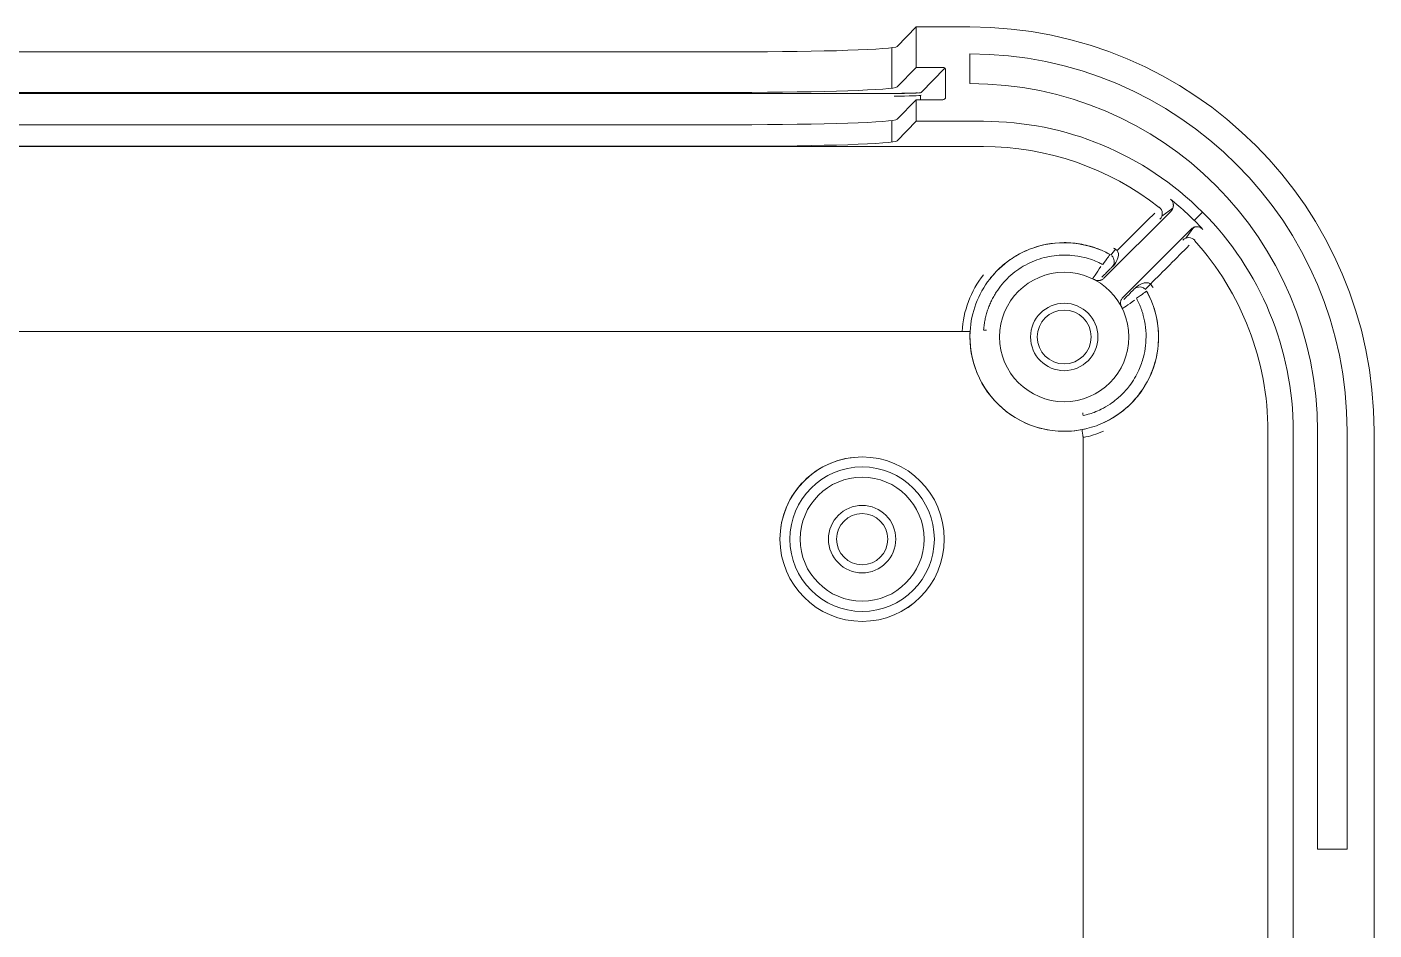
# Model space of a CAD drawing. Header units: millimetres. Extents: x -945 to 945, y -155 to 148.
# Drawn here: x 293 to 343, y 57.5 to 91 of the extents above; entities that cross this region are included whole.
import ezdxf

# ---------------------------------------------------------------- set-up
doc = ezdxf.new("R2010")
doc.units = ezdxf.units.MM
doc.header["$MEASUREMENT"] = 0
doc.layers.add('layer 1', color=7, linetype='Continuous')

msp = doc.modelspace()

# ---------------------------------------------------------------- linework, layer by layer
at = {"layer": 'layer 1', "color": 155, "lineweight": 18}
for points in [[(325.3186, 90.2693), (325.3186, 90.2693), (326.0217, 90.9923), (326.0217, 90.9923)], [(328.0217, 90.9923), (328.0217, 90.9923), (326.0217, 90.9923), (326.0217, 90.9923)], [(326.0217, 90.9923), (326.0217, 90.9923), (326.0217, 89.4914), (326.0217, 89.4914)], [(343.0217, 75.9923), (343.0217, 84.2765), (336.306, 90.9922), (328.0218, 90.9923)], [(266.7214, 90.0669), (266.7214, 90.0669), (319.322, 90.0669), (319.322, 90.0669)], [(319.322, 90.0669), (322.5565, 90.0669), (325.2088, 90.1564), (325.3186, 90.2693)], [(328.0217, 88.8923), (328.0217, 88.8923), (328.0217, 89.9923), (328.0217, 89.9923)], [(342.0217, 75.9923), (342.0217, 83.7242), (335.7537, 89.9922), (328.0218, 89.9923)], [(325.3186, 88.7684), (325.3186, 88.7684), (326.0217, 89.4914), (326.0217, 89.4914)], [(326.0217, 89.4914), (326.0217, 89.4914), (327.0205, 89.4914), (327.0205, 89.4914)], [(327.1204, 89.3913), (327.1204, 89.3913), (327.1193, 88.3907), (327.1193, 88.3907)], [(266.7214, 88.566), (266.7214, 88.566), (319.322, 88.566), (319.322, 88.566)], [(319.322, 88.566), (322.5565, 88.566), (325.2088, 88.6555), (325.3186, 88.7684)], [(325.215, 88.5294), (325.6071, 88.5294), (325.954, 88.5383), (326.0727, 88.5513)], [(340.9217, 75.9923), (340.9217, 83.1167), (335.1462, 88.8922), (328.0218, 88.8923)], [(325.215, 88.426), (325.7541, 88.426), (326.1961, 88.4409), (326.2144, 88.4597)], [(326.0217, 88.2906), (326.0217, 88.2906), (325.3186, 87.5676), (325.3186, 87.5676)], [(327.0191, 88.2906), (327.0191, 88.2906), (326.0217, 88.2906), (326.0217, 88.2906)], [(326.0217, 88.2906), (326.0217, 88.2906), (326.0217, 87.4923), (326.0217, 87.4923)], [(319.322, 87.3652), (322.5565, 87.3652), (325.2088, 87.4548), (325.3186, 87.5676)], [(319.322, 87.3652), (319.322, 87.3652), (266.7214, 87.3652), (266.7214, 87.3652)], [(326.0217, 87.4923), (326.0217, 87.4923), (325.3186, 86.7693), (325.3186, 86.7693)], [(326.0217, 87.4923), (326.0217, 87.4923), (328.5217, 87.4923), (328.5217, 87.4923)], [(319.322, 86.5669), (319.322, 86.5669), (266.7214, 86.5669), (266.7214, 86.5669)], [(319.322, 86.5669), (322.5565, 86.5669), (325.2088, 86.6564), (325.3186, 86.7693)], [(336.6625, 83.4842), (336.2906, 83.8883), (335.8891, 84.2642), (335.4614, 84.6087)], [(332.9916, 81.6693), (332.9916, 81.6693), (335.4852, 84.1628), (335.4852, 84.1628)], [(334.8798, 84.0908), (334.414, 83.6257), (333.9482, 83.1606), (333.4822, 82.6955)], [(336.2296, 83.493), (336.2296, 83.493), (333.6987, 80.9622), (333.6987, 80.9622)], [(333.2226, 82.5512), (333.2221, 82.5515), (333.2216, 82.5517), (333.2212, 82.552)], [(333.4822, 82.6955), (333.4439, 82.7333), (333.4003, 82.7659), (333.3532, 82.7921)], [(334.7232, 81.4542), (335.2027, 81.9343), (335.6823, 82.4144), (336.1618, 82.8945)], [(328.5217, 81.7985), (328.0521, 81.1945), (327.7757, 80.4627), (327.7289, 79.699)], [(328.0276, 79.6948), (328.0683, 80.397), (328.3268, 81.0852), (328.7586, 81.6405)], [(334.5307, 81.2594), (334.5302, 81.2601), (334.6188, 81.3497), (334.7232, 81.4542)], [(334.5814, 81.1917), (334.5812, 81.1922), (334.5809, 81.1926), (334.5807, 81.1931)], [(334.8229, 81.322), (334.796, 81.3704), (334.7624, 81.415), (334.7232, 81.4542)], [(333.6519, 80.5979), (333.6611, 80.5801), (333.6702, 80.5621), (333.679, 80.544)], [(258.3161, 79.699), (258.3161, 79.699), (327.7273, 79.699), (327.7273, 79.699)], [(327.7289, 79.699), (327.7283, 79.699), (327.7278, 79.699), (327.7273, 79.699)], [(332.8847, 76.2686), (332.6597, 76.1734), (332.4247, 76.1019), (332.1847, 76.0557)], [(332.228, 75.7635), (332.4844, 75.8139), (332.7348, 75.8905), (332.9754, 75.9923)], [(332.2285, 75.7586), (332.2285, 75.7601), (332.2283, 75.7619), (332.228, 75.7635)], [(332.2285, 75.7586), (332.2285, 75.7586), (332.2285, 39.226), (332.2285, 39.226)], [(340.0217, 75.9923), (340.0217, 75.9923), (340.0217, 38.9923), (340.0217, 38.9923)], [(340.9217, 60.4923), (340.9217, 60.4923), (340.9217, 75.9923), (340.9217, 75.9923)], [(342.0217, 75.9923), (342.0217, 75.9923), (342.0217, 60.4923), (342.0217, 60.4923)], [(343.0217, 38.9923), (343.0217, 38.9923), (343.0217, 75.9923), (343.0217, 75.9923)], [(340.9217, 60.4923), (340.9217, 60.4923), (342.0217, 60.4923), (342.0217, 60.4923)]]:
    msp.add_open_spline(points, degree=3, dxfattribs=at)
at = {"layer": 'layer 1', "color": 155, "lineweight": 13}
for points in [[(325.1217, 90.2227), (325.1217, 90.2227), (325.1217, 88.7218), (325.1217, 88.7218)], [(328.0217, 89.9923), (328.0217, 89.9923), (328.0217, 88.8923), (328.0217, 88.8923)], [(327.0917, 89.4616), (327.0917, 89.4616), (326.2142, 88.5594), (326.2142, 88.5594)], [(260.8284, 88.5259), (260.8284, 88.5259), (325.215, 88.5259), (325.215, 88.5259)], [(325.215, 88.5259), (325.752, 88.5259), (326.1931, 88.5407), (326.2142, 88.5594)], [(326.1816, 88.2906), (326.1816, 88.2906), (326.1816, 88.4519), (326.1816, 88.4519)], [(325.1217, 87.5211), (325.1217, 87.5211), (325.1217, 86.7227), (325.1217, 86.7227)], [(257.5217, 86.5529), (257.5217, 86.5529), (328.5217, 86.5529), (328.5217, 86.5529)], [(335.0431, 84.2988), (333.183, 85.7591), (330.8866, 86.5529), (328.5217, 86.5529)], [(335.5551, 84.2738), (335.5551, 84.2738), (335.1459, 83.9699), (335.1459, 83.9699)], [(336.3448, 83.8153), (336.3448, 83.8153), (336.6534, 84.124), (336.6534, 84.124)], [(336.0379, 83.1577), (336.0379, 83.1577), (336.3366, 83.5616), (336.3366, 83.5616)], [(339.0823, 75.9923), (339.0823, 78.6081), (338.1115, 81.1308), (336.358, 83.0718)], [(333.4224, 82.7471), (333.4224, 82.7471), (333.2561, 82.5295), (333.2561, 82.5295)], [(333.1526, 81.9463), (333.1526, 81.9463), (333.0785, 81.8722), (333.0785, 81.8722)], [(333.9015, 81.0488), (333.9015, 81.0488), (333.9755, 81.1229), (333.9755, 81.1229)], [(328.6312, 79.7411), (328.5977, 79.7421), (328.5641, 79.7426), (328.5305, 79.7427)], [(332.2267, 76.5745), (332.2214, 76.6077), (332.2158, 76.6408), (332.2097, 76.6739)], [(339.0823, 75.9923), (339.0823, 75.9923), (339.0823, 38.9923), (339.0823, 38.9923)]]:
    msp.add_open_spline(points, degree=3, dxfattribs=at)
at = {"layer": 'layer 1', "color": 155, "lineweight": 18}
for points, knots in [([(327.1204, 89.3913), (327.1205, 89.4178), (327.11, 89.4433), (327.0912, 89.4621), (327.0725, 89.4808), (327.047, 89.4914), (327.0205, 89.4914)], [0, 0, 0, 0, 0.5, 0.5, 0.5, 1, 1, 1, 1]), ([(327.0191, 88.2906), (327.0456, 88.2906), (327.0711, 88.3012), (327.0899, 88.3199), (327.1087, 88.3387), (327.1192, 88.3642), (327.1193, 88.3907)], [0, 0, 0, 0, 0.5, 0.5, 0.5, 1, 1, 1, 1]), ([(340.0217, 75.9923), (340.0217, 79.0423), (338.8101, 81.9673), (336.6534, 84.124), (334.4968, 86.2807), (331.5717, 87.4923), (328.5217, 87.4923)], [0, 0, 0, 0, 0.5, 0.5, 0.5, 1, 1, 1, 1]), ([(335.4852, 84.1628), (335.5001, 84.1778), (335.5132, 84.1942), (335.5244, 84.2117), (335.5301, 84.2205), (335.5353, 84.2296), (335.54, 84.239), (335.5448, 84.2484), (335.5491, 84.2581), (335.5528, 84.2679), (335.5603, 84.2874), (335.5658, 84.3076), (335.5691, 84.3283), (335.5708, 84.3387), (335.572, 84.3493), (335.5726, 84.3597), (335.5732, 84.3702), (335.5732, 84.3806), (335.5726, 84.391), (335.5721, 84.4014), (335.571, 84.4118), (335.5693, 84.4221), (335.5676, 84.4324), (335.5653, 84.4428), (335.5625, 84.453), (335.557, 84.4733), (335.5494, 84.4928), (335.5398, 84.5114), (335.5351, 84.5207), (335.5298, 84.5299), (335.5241, 84.5387), (335.5184, 84.5476), (335.5122, 84.5561), (335.5057, 84.5642), (335.4926, 84.5805), (335.4778, 84.5954), (335.4614, 84.6087)], [0, 0, 0, 0, 0.0833333, 0.0833333, 0.0833333, 0.1666667, 0.1666667, 0.1666667, 0.25, 0.25, 0.25, 0.3333333, 0.3333333, 0.3333333, 0.4166667, 0.4166667, 0.4166667, 0.5, 0.5, 0.5, 0.5833333, 0.5833333, 0.5833333, 0.6666667, 0.6666667, 0.6666667, 0.75, 0.75, 0.75, 0.8333333, 0.8333333, 0.8333333, 0.9166667, 0.9166667, 0.9166667, 1, 1, 1, 1]), ([(335.0488, 84.3061), (335.1153, 84.2538), (335.1579, 84.1721), (335.163, 84.0881), (335.168, 84.0041), (335.1355, 83.9178), (335.0758, 83.8581)], [0, 0, 0, 0, 0.5, 0.5, 0.5, 1, 1, 1, 1]), ([(336.6625, 83.4842), (336.6487, 83.4991), (336.6336, 83.5124), (336.6173, 83.524), (336.6092, 83.5298), (336.6007, 83.5353), (336.5919, 83.5403), (336.5832, 83.5453), (336.5741, 83.55), (336.5649, 83.5541), (336.5465, 83.5624), (336.5276, 83.5688), (336.5079, 83.5733), (336.4981, 83.5756), (336.4881, 83.5774), (336.4781, 83.5786), (336.468, 83.5799), (336.458, 83.5806), (336.448, 83.5808), (336.428, 83.5813), (336.408, 83.5796), (336.3881, 83.5759), (336.3781, 83.574), (336.3683, 83.5716), (336.3586, 83.5688), (336.3489, 83.566), (336.3395, 83.5627), (336.3302, 83.559), (336.3208, 83.5553), (336.3117, 83.5511), (336.3027, 83.5464), (336.2938, 83.5417), (336.285, 83.5366), (336.2765, 83.5311), (336.2596, 83.52), (336.2439, 83.5074), (336.2296, 83.493)], [0, 0, 0, 0, 0.0833333, 0.0833333, 0.0833333, 0.1666667, 0.1666667, 0.1666667, 0.25, 0.25, 0.25, 0.3333333, 0.3333333, 0.3333333, 0.4166667, 0.4166667, 0.4166667, 0.5, 0.5, 0.5, 0.5833333, 0.5833333, 0.5833333, 0.6666667, 0.6666667, 0.6666667, 0.75, 0.75, 0.75, 0.8333333, 0.8333333, 0.8333333, 0.9166667, 0.9166667, 0.9166667, 1, 1, 1, 1]), ([(328.7586, 81.6405), (329.1929, 82.1992), (329.8028, 82.6233), (330.4782, 82.833), (331.3788, 83.1125), (332.396, 83.0108), (333.2226, 82.5512)], [0, 0, 0, 0, 0.5, 0.5, 0.5, 1, 1, 1, 1]), ([(335.9303, 83.0891), (335.9876, 83.1464), (336.0692, 83.1788), (336.1499, 83.1767), (336.2306, 83.1746), (336.3105, 83.1381), (336.3649, 83.078)], [0, 0, 0, 0, 0.5, 0.5, 0.5, 1, 1, 1, 1]), ([(328.5305, 79.7644), (328.5364, 79.8261), (328.5424, 79.8877), (328.5507, 79.949), (328.5591, 80.0103), (328.5699, 80.0712), (328.5825, 80.1318), (328.595, 80.1924), (328.6094, 80.2526), (328.6256, 80.3124), (328.6417, 80.3721), (328.6598, 80.4313), (328.6797, 80.4899), (328.6996, 80.5485), (328.7212, 80.6066), (328.7446, 80.6639), (328.7681, 80.7212), (328.7933, 80.7778), (328.8202, 80.8336), (328.8471, 80.8894), (328.8757, 80.9443), (328.906, 80.9984), (328.9363, 81.0525), (328.9682, 81.1056), (329.0019, 81.1577), (329.1342, 81.3627), (329.2928, 81.5517), (329.4717, 81.7188), (329.6561, 81.8912), (329.8621, 82.0403), (330.0835, 82.1613), (330.3018, 82.2806), (330.535, 82.3727), (330.7761, 82.435), (331.0175, 82.4973), (331.2669, 82.5299), (331.5159, 82.5316), (331.6125, 82.5323), (331.7091, 82.5284), (331.8054, 82.5197), (331.9576, 82.5059), (332.1089, 82.4804), (332.2572, 82.4437), (332.3636, 82.4174), (332.4684, 82.3854), (332.5714, 82.348), (332.6496, 82.3196), (332.7267, 82.2881), (332.802, 82.2529), (332.8536, 82.2287), (332.9043, 82.2027), (332.9551, 82.1768)], [0, 0, 0, 0, 0.0588235, 0.0588235, 0.0588235, 0.1176471, 0.1176471, 0.1176471, 0.1764706, 0.1764706, 0.1764706, 0.2352941, 0.2352941, 0.2352941, 0.2941176, 0.2941176, 0.2941176, 0.3529412, 0.3529412, 0.3529412, 0.4117647, 0.4117647, 0.4117647, 0.4705882, 0.4705882, 0.4705882, 0.5294118, 0.5294118, 0.5294118, 0.5882353, 0.5882353, 0.5882353, 0.6470588, 0.6470588, 0.6470588, 0.7058824, 0.7058824, 0.7058824, 0.7647059, 0.7647059, 0.7647059, 0.8235294, 0.8235294, 0.8235294, 0.8823529, 0.8823529, 0.8823529, 0.9411765, 0.9411765, 0.9411765, 1, 1, 1, 1]), ([(333.2212, 82.552), (333.2213, 82.5519), (333.2162, 82.5446), (333.2062, 82.5305), (333.1928, 82.5117), (333.1707, 82.481), (333.1424, 82.4414), (333.0929, 82.3722), (333.0246, 82.2762), (332.9551, 82.1768)], [0, 0, 0, 0, 0.3333333, 0.3333333, 0.3333333, 0.6666667, 0.6666667, 0.6666667, 1, 1, 1, 1]), ([(333.2873, 82.5028), (333.3401, 82.4508), (333.3691, 82.3801), (333.3756, 82.3156), (333.3788, 82.2833), (333.3764, 82.2525), (333.3702, 82.2237), (333.3579, 82.166), (333.3306, 82.1159), (333.2927, 82.0767), (333.2923, 82.0762), (333.2919, 82.0758), (333.2915, 82.0754)], [0, 0, 0, 0, 0.25, 0.25, 0.25, 0.5, 0.5, 0.5, 0.75, 0.75, 0.75, 1, 1, 1, 1]), ([(333.2915, 82.0754), (333.2923, 82.0762), (333.2931, 82.077), (333.2939, 82.0778), (333.3672, 82.1521), (333.4302, 82.2375), (333.4748, 82.3271), (333.4971, 82.3719), (333.5148, 82.4178), (333.5249, 82.4633), (333.5453, 82.5543), (333.5354, 82.6439), (333.4822, 82.6955)], [0, 0, 0, 0, 0.25, 0.25, 0.25, 0.5, 0.5, 0.5, 0.75, 0.75, 0.75, 1, 1, 1, 1]), ([(332.8809, 82.1028), (332.8039, 81.9912), (332.7253, 81.8748), (332.6679, 81.7893), (332.6106, 81.7038), (332.5743, 81.6491), (332.5734, 81.6496)], [0, 0, 0, 0, 0.5, 0.5, 0.5, 1, 1, 1, 1]), ([(333.152, 81.9434), (333.1876, 81.979), (333.2222, 82.0135), (333.2473, 82.0383), (333.2616, 82.0524), (333.2728, 82.0634), (333.2797, 82.0701), (333.2848, 82.0751), (333.2875, 82.0777), (333.2876, 82.0776)], [0, 0, 0, 0, 0.3333333, 0.3333333, 0.3333333, 0.6666667, 0.6666667, 0.6666667, 1, 1, 1, 1]), ([(333.9217, 79.4923), (333.9217, 80.8178), (332.8472, 81.8923), (331.5217, 81.8923), (330.1962, 81.8923), (329.1217, 80.8178), (329.1217, 79.4923), (329.1217, 78.1668), (330.1962, 77.0923), (331.5217, 77.0923), (332.8472, 77.0923), (333.9217, 78.1668), (333.9217, 79.4923)], [0, 0, 0, 0, 0.25, 0.25, 0.25, 0.5, 0.5, 0.5, 0.75, 0.75, 0.75, 1, 1, 1, 1]), ([(332.6668, 81.6184), (332.6665, 81.618), (332.6659, 81.6176), (332.6649, 81.6173), (332.6622, 81.6164), (332.6571, 81.6156), (332.6454, 81.6188), (332.6361, 81.6214), (332.6225, 81.6266), (332.6056, 81.6336)], [0, 0, 0, 0, 0.3333333, 0.3333333, 0.3333333, 0.6666667, 0.6666667, 0.6666667, 1, 1, 1, 1]), ([(332.6397, 81.616), (332.6539, 81.6085), (332.6685, 81.6023), (332.6835, 81.5973), (332.6984, 81.5923), (332.7138, 81.5885), (332.7295, 81.5859), (332.7374, 81.5845), (332.7453, 81.5835), (332.7532, 81.5828), (332.7612, 81.5821), (332.7691, 81.5817), (332.777, 81.5817), (332.7928, 81.5815), (332.8085, 81.5825), (332.8243, 81.5849), (332.8321, 81.586), (332.84, 81.5875), (332.8478, 81.5893), (332.8555, 81.5911), (332.8632, 81.5932), (332.8707, 81.5956), (332.8857, 81.6004), (332.9003, 81.6064), (332.9145, 81.6136), (332.9287, 81.6207), (332.9424, 81.6291), (332.9553, 81.6384), (332.9682, 81.6477), (332.9803, 81.658), (332.9916, 81.6693)], [0, 0, 0, 0, 0.1, 0.1, 0.1, 0.2, 0.2, 0.2, 0.3, 0.3, 0.3, 0.4, 0.4, 0.4, 0.5, 0.5, 0.5, 0.6, 0.6, 0.6, 0.7, 0.7, 0.7, 0.8, 0.8, 0.8, 0.9, 0.9, 0.9, 1, 1, 1, 1]), ([(332.917, 81.7071), (332.9168, 81.7072), (332.936, 81.7268), (332.9662, 81.7574), (332.9965, 81.7879), (333.0379, 81.8295), (333.0778, 81.8694)], [0, 0, 0, 0, 0.5, 0.5, 0.5, 1, 1, 1, 1]), ([(334.7232, 81.4542), (334.6971, 81.4803), (334.6613, 81.497), (334.6209, 81.5035), (334.5805, 81.5099), (334.5356, 81.506), (334.4905, 81.4956), (334.3551, 81.4642), (334.2175, 81.3735), (334.1069, 81.264), (334.1062, 81.2634), (334.1055, 81.2627), (334.1049, 81.2621)], [0, 0, 0, 0, 0.25, 0.25, 0.25, 0.5, 0.5, 0.5, 0.75, 0.75, 0.75, 1, 1, 1, 1]), ([(334.5807, 81.1931), (334.8529, 80.7035), (335.0043, 80.1484), (335.0196, 79.589), (335.0348, 79.0296), (334.9139, 78.4659), (334.6692, 77.9636), (334.3021, 77.2101), (333.6563, 76.5948), (332.8847, 76.2686)], [0, 0, 0, 0, 0.3333333, 0.3333333, 0.3333333, 0.6666667, 0.6666667, 0.6666667, 1, 1, 1, 1]), ([(333.8986, 81.0481), (333.8588, 81.0083), (333.8173, 80.9669), (333.7868, 80.9367), (333.7562, 80.9064), (333.7367, 80.8873), (333.7365, 80.8876)], [0, 0, 0, 0, 0.5, 0.5, 0.5, 1, 1, 1, 1]), ([(334.1071, 81.2582), (334.1071, 81.258), (334.1025, 81.2531), (334.0937, 81.2442), (334.0871, 81.2375), (334.0783, 81.2285), (334.0676, 81.2177), (334.0428, 81.1926), (334.0083, 81.158), (333.9726, 81.1223)], [0, 0, 0, 0, 0.3333333, 0.3333333, 0.3333333, 0.6666667, 0.6666667, 0.6666667, 1, 1, 1, 1]), ([(334.1049, 81.2621), (334.1052, 81.2624), (334.1056, 81.2628), (334.1059, 81.2631), (334.1643, 81.3197), (334.2476, 81.3555), (334.3434, 81.3468), (334.3753, 81.3439), (334.4086, 81.336), (334.4409, 81.3214), (334.4732, 81.3068), (334.5046, 81.2855), (334.5307, 81.2594)], [0, 0, 0, 0, 0.25, 0.25, 0.25, 0.5, 0.5, 0.5, 0.75, 0.75, 0.75, 1, 1, 1, 1]), ([(334.2045, 80.9273), (334.3041, 80.9968), (334.4003, 81.0649), (334.4698, 81.1141), (334.4996, 81.1352), (334.5245, 81.1528), (334.5431, 81.1658), (334.5678, 81.1831), (334.5812, 81.1922), (334.5814, 81.1917)], [0, 0, 0, 0, 0.3333333, 0.3333333, 0.3333333, 0.6666667, 0.6666667, 0.6666667, 1, 1, 1, 1]), ([(332.7717, 79.4923), (332.7717, 80.1826), (332.2121, 80.7423), (331.5217, 80.7423), (330.8314, 80.7423), (330.2717, 80.1826), (330.2717, 79.4923), (330.2717, 78.8019), (330.8314, 78.2423), (331.5217, 78.2423), (332.2121, 78.2423), (332.7717, 78.8019), (332.7717, 79.4923)], [0, 0, 0, 0, 0.25, 0.25, 0.25, 0.5, 0.5, 0.5, 0.75, 0.75, 0.75, 1, 1, 1, 1]), ([(334.2045, 80.9273), (334.2222, 80.8932), (334.2398, 80.8591), (334.2567, 80.8246), (334.2735, 80.7901), (334.2895, 80.7552), (334.3048, 80.72), (334.3202, 80.6849), (334.3349, 80.6494), (334.349, 80.6137), (334.3631, 80.578), (334.3764, 80.5421), (334.3891, 80.5058), (334.4018, 80.4696), (334.4138, 80.4332), (334.4251, 80.3966), (334.4364, 80.3599), (334.4471, 80.3231), (334.457, 80.286), (334.4745, 80.2208), (334.4897, 80.1549), (334.5027, 80.0887), (334.534, 79.9293), (334.5527, 79.7673), (334.5579, 79.6047), (334.5672, 79.3166), (334.5344, 79.0263), (334.4621, 78.7475), (334.4192, 78.5819), (334.3624, 78.4203), (334.2922, 78.2646), (334.198, 78.0557), (334.0797, 77.8573), (333.9405, 77.6754), (333.8488, 77.5554), (333.7481, 77.4426), (333.6397, 77.3379), (333.5836, 77.2836), (333.5254, 77.2315), (333.4652, 77.1818), (333.3875, 77.1177), (333.3066, 77.0576), (333.2228, 77.0016), (333.1164, 76.9307), (333.0055, 76.8664), (332.8911, 76.8097), (332.8067, 76.7679), (332.7204, 76.7301), (332.6326, 76.6962), (332.5616, 76.6689), (332.4896, 76.644), (332.4166, 76.6227), (332.3608, 76.6064), (332.3045, 76.5922), (332.2481, 76.5779)], [0, 0, 0, 0, 0.0555556, 0.0555556, 0.0555556, 0.1111111, 0.1111111, 0.1111111, 0.1666667, 0.1666667, 0.1666667, 0.2222222, 0.2222222, 0.2222222, 0.2777778, 0.2777778, 0.2777778, 0.3333333, 0.3333333, 0.3333333, 0.3888889, 0.3888889, 0.3888889, 0.4444444, 0.4444444, 0.4444444, 0.5, 0.5, 0.5, 0.5555556, 0.5555556, 0.5555556, 0.6111111, 0.6111111, 0.6111111, 0.6666667, 0.6666667, 0.6666667, 0.7222222, 0.7222222, 0.7222222, 0.7777778, 0.7777778, 0.7777778, 0.8333333, 0.8333333, 0.8333333, 0.8888889, 0.8888889, 0.8888889, 0.9444444, 0.9444444, 0.9444444, 1, 1, 1, 1]), ([(333.6987, 80.9622), (333.6874, 80.9509), (333.6772, 80.9388), (333.6679, 80.926), (333.6587, 80.9132), (333.6504, 80.8997), (333.6432, 80.8855), (333.6396, 80.8783), (333.6363, 80.8711), (333.6332, 80.8637), (333.6302, 80.8564), (333.6275, 80.849), (333.6251, 80.8414), (333.6203, 80.8264), (333.6167, 80.811), (333.6144, 80.7953), (333.6132, 80.7874), (333.6123, 80.7794), (333.6118, 80.7715), (333.6112, 80.7636), (333.611, 80.7556), (333.6111, 80.7477), (333.6112, 80.7319), (333.6126, 80.7162), (333.6152, 80.7005), (333.6165, 80.6927), (333.6181, 80.6848), (333.6201, 80.6771), (333.622, 80.6693), (333.6242, 80.6617), (333.6267, 80.6542), (333.6317, 80.6391), (333.6379, 80.6245), (333.6454, 80.6103)], [0, 0, 0, 0, 0.0909091, 0.0909091, 0.0909091, 0.1818182, 0.1818182, 0.1818182, 0.2727273, 0.2727273, 0.2727273, 0.3636364, 0.3636364, 0.3636364, 0.4545455, 0.4545455, 0.4545455, 0.5454545, 0.5454545, 0.5454545, 0.6363636, 0.6363636, 0.6363636, 0.7272727, 0.7272727, 0.7272727, 0.8181818, 0.8181818, 0.8181818, 0.9090909, 0.9090909, 0.9090909, 1, 1, 1, 1]), ([(333.663, 80.5762), (333.6561, 80.593), (333.6509, 80.6066), (333.6483, 80.616), (333.645, 80.6276), (333.6459, 80.6328), (333.6468, 80.6354), (333.6471, 80.6364), (333.6474, 80.6371), (333.6479, 80.6373)], [0, 0, 0, 0, 0.3333333, 0.3333333, 0.3333333, 0.6666667, 0.6666667, 0.6666667, 1, 1, 1, 1]), ([(333.679, 80.544), (333.6783, 80.5455), (333.7325, 80.5823), (333.8177, 80.64), (333.9029, 80.6977), (334.0191, 80.7763), (334.1305, 80.8531)], [0, 0, 0, 0, 0.5, 0.5, 0.5, 1, 1, 1, 1]), ([(332.5217, 79.4923), (332.5217, 80.0446), (332.074, 80.4923), (331.5217, 80.4923), (330.9694, 80.4923), (330.5217, 80.0446), (330.5217, 79.4923), (330.5217, 78.94), (330.9694, 78.4923), (331.5217, 78.4923), (332.074, 78.4923), (332.5217, 78.94), (332.5217, 79.4923)], [0, 0, 0, 0, 0.25, 0.25, 0.25, 0.5, 0.5, 0.5, 0.75, 0.75, 0.75, 1, 1, 1, 1]), ([(327.7289, 79.699), (327.7468, 79.698), (327.7647, 79.697), (327.7823, 79.696), (327.8014, 79.695), (327.8201, 79.6942), (327.8382, 79.6934), (327.8576, 79.6925), (327.8762, 79.6918), (327.8936, 79.6913), (327.9122, 79.6907), (327.9295, 79.6903), (327.9448, 79.6901), (327.9611, 79.69), (327.9753, 79.69), (327.9872, 79.6903), (327.9999, 79.6906), (328.0101, 79.6911), (328.0164, 79.6918), (328.0231, 79.6926), (328.0253, 79.6937), (328.0276, 79.6948)], [0, 0, 0, 0, 0.1428571, 0.1428571, 0.1428571, 0.2857143, 0.2857143, 0.2857143, 0.4285714, 0.4285714, 0.4285714, 0.5714286, 0.5714286, 0.5714286, 0.7142857, 0.7142857, 0.7142857, 0.8571429, 0.8571429, 0.8571429, 1, 1, 1, 1]), ([(328.0276, 79.6948), (327.9651, 78.6167), (328.4038, 77.5701), (329.2164, 76.8588), (330.0289, 76.1474), (331.1244, 75.8511), (332.1847, 76.0557)], [0, 0, 0, 0, 0.5, 0.5, 0.5, 1, 1, 1, 1]), ([(332.1847, 76.0557), (332.1841, 76.0544), (332.1835, 76.0532), (332.1834, 76.0499), (332.1832, 76.0466), (332.1834, 76.0413), (332.1839, 76.0347), (332.1844, 76.0283), (332.1851, 76.0208), (332.1861, 76.0119), (332.1871, 76.0035), (332.1883, 75.9939), (332.1898, 75.9832), (332.1912, 75.973), (332.1929, 75.9619), (332.1948, 75.9499), (332.1966, 75.9384), (332.1985, 75.9263), (332.2007, 75.9135), (332.2027, 75.9013), (332.2049, 75.8887), (332.2072, 75.8756), (332.2094, 75.8631), (332.2117, 75.8503), (332.2141, 75.8373), (332.2164, 75.825), (332.2187, 75.8124), (332.2211, 75.7997), (332.2234, 75.7877), (332.2257, 75.7756), (332.228, 75.7635)], [0, 0, 0, 0, 0.1, 0.1, 0.1, 0.2, 0.2, 0.2, 0.3, 0.3, 0.3, 0.4, 0.4, 0.4, 0.5, 0.5, 0.5, 0.6, 0.6, 0.6, 0.7, 0.7, 0.7, 0.8, 0.8, 0.8, 0.9, 0.9, 0.9, 1, 1, 1, 1]), ([(327.0717, 71.9923), (327.0717, 73.6767), (325.7062, 75.0423), (324.0217, 75.0423), (322.3372, 75.0423), (320.9717, 73.6768), (320.9717, 71.9923), (320.9717, 70.3078), (322.3372, 68.9423), (324.0217, 68.9423), (325.7062, 68.9423), (327.0717, 70.3078), (327.0717, 71.9923)], [0, 0, 0, 0, 0.25, 0.25, 0.25, 0.5, 0.5, 0.5, 0.75, 0.75, 0.75, 1, 1, 1, 1]), ([(326.7017, 71.9923), (326.7017, 73.4724), (325.5018, 74.6723), (324.0217, 74.6723), (322.5416, 74.6723), (321.3417, 73.4724), (321.3417, 71.9923), (321.3417, 70.5122), (322.5416, 69.3123), (324.0217, 69.3123), (325.5018, 69.3123), (326.7017, 70.5121), (326.7017, 71.9923)], [0, 0, 0, 0, 0.25, 0.25, 0.25, 0.5, 0.5, 0.5, 0.75, 0.75, 0.75, 1, 1, 1, 1]), ([(326.3217, 71.9923), (326.3217, 73.2625), (325.292, 74.2923), (324.0217, 74.2923), (322.7515, 74.2923), (321.7217, 73.2625), (321.7217, 71.9923), (321.7217, 70.722), (322.7514, 69.6923), (324.0217, 69.6923), (325.292, 69.6923), (326.3217, 70.722), (326.3217, 71.9923)], [0, 0, 0, 0, 0.25, 0.25, 0.25, 0.5, 0.5, 0.5, 0.75, 0.75, 0.75, 1, 1, 1, 1]), ([(325.2717, 71.9923), (325.2717, 72.6826), (324.7121, 73.2423), (324.0217, 73.2423), (323.3314, 73.2423), (322.7717, 72.6826), (322.7717, 71.9923), (322.7717, 71.3019), (323.3314, 70.7423), (324.0217, 70.7423), (324.7121, 70.7423), (325.2717, 71.3019), (325.2717, 71.9923)], [0, 0, 0, 0, 0.25, 0.25, 0.25, 0.5, 0.5, 0.5, 0.75, 0.75, 0.75, 1, 1, 1, 1]), ([(324.9717, 71.9923), (324.9717, 72.5169), (324.5464, 72.9423), (324.0217, 72.9423), (323.497, 72.9423), (323.0717, 72.5169), (323.0717, 71.9923), (323.0717, 71.4676), (323.497, 71.0423), (324.0217, 71.0423), (324.5464, 71.0423), (324.9717, 71.4676), (324.9717, 71.9923)], [0, 0, 0, 0, 0.25, 0.25, 0.25, 0.5, 0.5, 0.5, 0.75, 0.75, 0.75, 1, 1, 1, 1])]:
    msp.add_open_spline(points, degree=3, knots=knots, dxfattribs=at)
at = {"layer": 'layer 1', "color": 155, "lineweight": 13}
for points, knots in [([(333.2226, 82.5512), (333.0854, 82.6273), (332.9427, 82.6946), (332.7978, 82.7514), (332.5949, 82.8308), (332.3858, 82.891), (332.1703, 82.9317), (331.9547, 82.9723), (331.7349, 82.9925), (331.5175, 82.9923), (331.0826, 82.9917), (330.6428, 82.9079), (330.2385, 82.7486), (330.0364, 82.6689), (329.8396, 82.5693), (329.6543, 82.4525), (329.4691, 82.3356), (329.297, 82.203), (329.1378, 82.0549), (329.0014, 81.928), (328.8736, 81.7883), (328.7585, 81.6405)], [0, 0, 0, 0, 0.1428571, 0.1428571, 0.1428571, 0.2857143, 0.2857143, 0.2857143, 0.4285714, 0.4285714, 0.4285714, 0.5714286, 0.5714286, 0.5714286, 0.7142857, 0.7142857, 0.7142857, 0.8571429, 0.8571429, 0.8571429, 1, 1, 1, 1]), ([(332.8844, 76.2684), (333.102, 76.3603), (333.3086, 76.4734), (333.504, 76.6077), (333.6202, 76.6876), (333.7327, 76.7754), (333.8381, 76.8685), (333.9436, 76.9616), (334.0429, 77.0606), (334.136, 77.1652), (334.3223, 77.3745), (334.4858, 77.61), (334.617, 77.8586), (334.7482, 78.1072), (334.8488, 78.3692), (334.9176, 78.645), (334.9864, 78.9208), (335.0208, 79.2), (335.0217, 79.4812), (335.0226, 79.7624), (334.9887, 80.0478), (334.9223, 80.3206), (334.8891, 80.457), (334.8477, 80.5912), (334.7981, 80.7232), (334.7486, 80.8551), (334.6903, 80.9857), (334.6248, 81.1111), (334.6105, 81.1387), (334.5958, 81.166), (334.5807, 81.193)], [0, 0, 0, 0, 0.1, 0.1, 0.1, 0.2, 0.2, 0.2, 0.3, 0.3, 0.3, 0.4, 0.4, 0.4, 0.5, 0.5, 0.5, 0.6, 0.6, 0.6, 0.7, 0.7, 0.7, 0.8, 0.8, 0.8, 0.9, 0.9, 0.9, 1, 1, 1, 1]), ([(328.0319, 79.759), (327.9469, 78.6468), (328.3971, 77.5608), (329.2439, 76.8349), (330.0908, 76.109), (331.2329, 75.8302), (332.319, 76.0843)], [0, 0, 0, 0, 0.5, 0.5, 0.5, 1, 1, 1, 1]), ([(328.0276, 79.6946), (327.9651, 78.6166), (328.4038, 77.57), (329.2164, 76.8588), (330.0289, 76.1475), (331.1243, 75.8511), (332.1846, 76.0556)], [0, 0, 0, 0, 0.5, 0.5, 0.5, 1, 1, 1, 1]), ([(324.0217, 75.0423), (323.2128, 75.0423), (322.4369, 74.7209), (321.8649, 74.1488), (321.2929, 73.5768), (320.9716, 72.8009), (320.9717, 71.992)], [0, 0, 0, 0, 0.5, 0.5, 0.5, 1, 1, 1, 1]), ([(320.9717, 71.992), (320.9719, 70.3075), (322.3375, 68.9422), (324.0219, 68.9423), (325.7063, 68.9424), (327.0718, 70.3079), (327.0717, 71.9924), (327.0717, 73.6768), (325.7062, 75.0423), (324.0217, 75.0423)], [0, 0, 0, 0, 0.3333333, 0.3333333, 0.3333333, 0.6666667, 0.6666667, 0.6666667, 1, 1, 1, 1])]:
    msp.add_open_spline(points, degree=3, knots=knots, dxfattribs=at)

doc.saveas('drawing.dxf')
